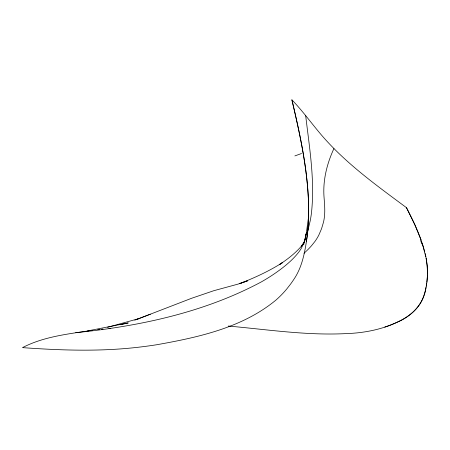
<?xml version="1.0" encoding="UTF-8"?>
<svg xmlns="http://www.w3.org/2000/svg" width="450" height="450" viewBox="0 0 450 450"><rect width="100%" height="100%" fill="white"/><g stroke="black" fill="none" stroke-linecap="round" stroke-linejoin="round"><path stroke-width="0.67" d="M427.483 274.236L427.174 265.798L426.127 258.306M427.444 275.597L426.87 282.262M308.363 218.323L306.067 234.99L306.501 232.487L303.671 244.839M90.101 330.604C67.202 334.119 43.329 336.774 22.5 347.625C55.373 349.988 88.425 351.298 121.331 348.857A419.366 398.841 -27.8 0 0 139.461 347.108A449.803 427.787 -27.8 0 0 156.403 344.796C198.259 337.376 242.606 327.746 276.126 299.925A93.51 88.937 -27.8 0 0 286.734 289.012L290.452 284.248A114.593 108.984 -27.8 0 0 293.811 279.433C302.349 266.912 305.01 251.589 307.08 236.88A199.417 189.658 -27.8 0 0 308.481 221.361C310.027 180.248 301.303 139.612 291.892 99.832C301.843 110.126 310.303 121.708 319.461 132.677C344.132 162.253 375.761 184.849 406.468 207.664L414.855 224.752L421.003 239.822M306.461 241.256L307.316 235.035A198.787 189.056 -27.8 0 0 308.402 222.924C310.371 181.316 301.303 140.096 291.892 99.832M426.684 283.573L426.251 286.189M426.004 287.494C423.996 303.261 412.183 315.9 397.856 321.891C381.274 329.856 362.874 333.197 344.582 333.675C305.601 335.498 266.991 329.484 228.296 326.053M304.352 242.01L306.501 232.487M307.103 233.736L310.191 220.894A129.358 123.024 -27.8 0 0 311.366 213.733C315.124 180.984 309.488 148.072 305.674 115.599M305.331 239.377L301.545 247.882A39.594 37.654 -27.8 0 1 298.974 251.848C292.607 260.218 284.265 266.844 275.721 272.863A175.652 167.057 -27.8 0 1 261.293 281.925C204.188 312.469 139.697 326.222 75.718 332.685M305.168 239.524L305.792 237.909M333.923 148.59C326.801 163.935 322.633 180.934 324.096 197.91C324.602 204.593 325.209 211.348 324.264 218.019A48.268 45.906 -27.8 0 1 323.477 222.255L321.559 228.701L318.848 235.035A48.572 46.198 -27.8 0 1 314.916 241.487L311.451 245.812A77.844 74.031 -27.8 0 1 303.969 253.266M304.644 241.071L301.309 246.386L302.704 244.676C296.1 252.613 287.893 259.082 279.259 264.684L282.589 262.558C269.032 271.181 254.379 277.942 239.4 283.697L247.545 280.856L237.943 284.136L213.902 290.672L191.604 298.277L136.198 319.646M134.752 320.169L150.384 314.207M294.874 155.914L301.534 153.506M384.789 327.105C400.478 321.857 417.763 313.279 423.568 296.567C428.304 282.78 428.597 267.666 425.126 253.553M107.544 327.302L138.594 318.69M120.887 324.613L128.256 322.931L87.334 330.975M90.731 330.525L92.633 330.283M97.746 329.647L99.686 329.417M101.649 329.192L102.966 329.046M108.939 328.404L110.278 328.264M406.468 207.664C413.792 221.839 420.728 236.407 424.727 251.916M422.218 243.338L425.829 256.742M420.615 240.446A165.347 79.926 -81.5 0 1 421.808 243.956"/></g></svg>
